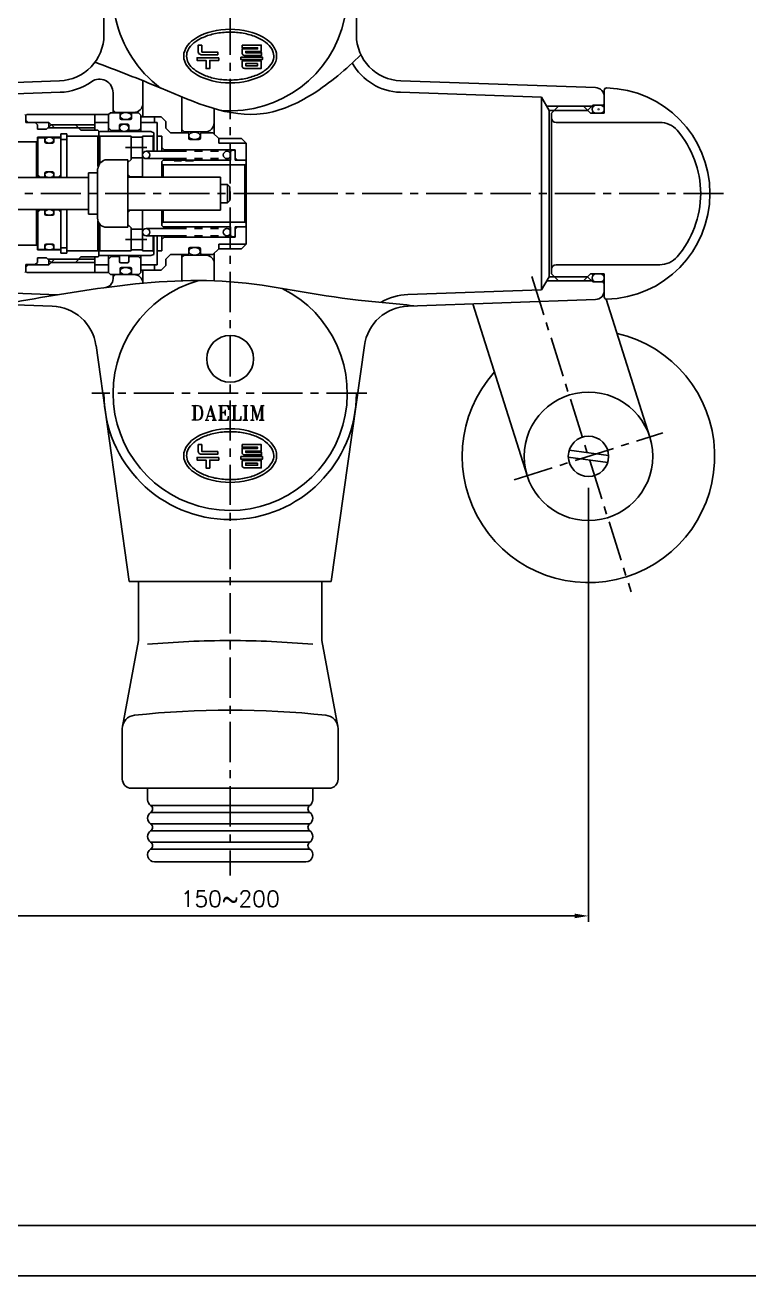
# Model space of a CAD drawing. Extents: x 7099 to 7693, y -10746 to -10326.
# Drawn here: x 7234.2 to 7391.9, y -10745.9 to -10473.5 of the extents above; entities that cross this region are included whole.
import ezdxf
from ezdxf.enums import TextEntityAlignment as Align

# ---------------------------------------------------------------- set-up
doc = ezdxf.new("R2010")
doc.units = 0
doc.header["$LTSCALE"] = 7
doc.header["$MEASUREMENT"] = 0
for name, pattern in [('CENTER', [2, 1.25, -0.25, 0.25, -0.25]), ('HIDDEN', [0.375, 0.25, -0.125]), ('PHANTOM', [2.5, 1.25, -0.25, 0.25, -0.25, 0.25, -0.25])]:
    doc.linetypes.add(name, pattern=pattern)
doc.layers.get('0').update_dxf_attribs({"color": 2, "linetype": 'CONTINUOUS'})
for name, color, linetype in [('CL', 2, 'CENTER'), ('D', 2, 'CONTINUOUS'), ('DWG', 7, 'CONTINUOUS'), ('HD', 2, 'HIDDEN'), ('PH', 3, 'PHANTOM')]:
    doc.layers.add(name, color=color, linetype=linetype)
doc.styles.add('GHS', font='romans', dxfattribs={"bigfont": 'ghs'})
doc.styles.add('ROMANT', font='romant')

msp = doc.modelspace()

# ---------------------------------------------------------------- linework, layer by layer
at = {"color": 4}
msp.add_line((7679.17, -10734.93), (7130.17, -10734.93), dxfattribs=at)
msp.add_line((7099.17, -10745.93), (7693.17, -10745.93))
at = {"layer": 'CL'}
for p, q in [((7278.87, -10429.28), (7278.87, -10658.73)), ((7260.68, -10500.23), (7256.06, -10500.23)), ((7386.35, -10510.23), (7136.22, -10510.23)), ((7260.68, -10520.23), (7256.06, -10520.23)), ((7344.56, -10528.28), (7366.22, -10596.97)), ((7308.62, -10553.73), (7248.71, -10553.73)), ((7340.7, -10572.57), (7373.13, -10562.34))]:
    msp.add_line(p, q, dxfattribs=at)
at = {"layer": 'D'}
for p, q in [((7347.85, -10491.23), (7350.37, -10491.23)), ((7356.72, -10492.13), (7349.47, -10492.13)), ((7355.87, -10491.23), (7357.62, -10491.23)), ((7245.17, -10495.23), (7249.37, -10495.23)), ((7239.17, -10495.93), (7245.87, -10495.93)), ((7239.17, -10524.53), (7245.87, -10524.53)), ((7245.17, -10525.23), (7249.37, -10525.23)), ((7356.77, -10528.33), (7349.47, -10528.33)), ((7347.85, -10529.23), (7350.37, -10529.23)), ((7355.87, -10529.23), (7357.62, -10529.23)), ((7356.92, -10574.3), (7356.92, -10668.83)), ((7203.83, -10667.53), (7353.92, -10667.53))]:
    msp.add_line(p, q, dxfattribs=at)
at = {"layer": 'D', "const_width": 0.19}
msp.add_lwpolyline([(7358.97, -10491.89, 1), (7359.28, -10491.89, 1)], format="xyb", close=True, dxfattribs=at)
at = {"layer": 'D'}
for points, knots in [([(7249.43, -10481.61), (7254.17, -10483.39), (7266.07, -10488.01), (7282.48, -10495.6), (7297.82, -10488.68), (7304.11, -10483.16), (7307.35, -10479.99)], [7.436344, 7.436344, 7.436344, 7.436344, 22.799089, 45.741978, 57.237125, 70.829368, 70.829368, 70.829368, 70.829368]), ([(7229.3, -10534.35), (7236.63, -10533.04), (7252.98, -10530.12), (7279.2, -10527.95), (7301.36, -10533.35), (7314.74, -10534.14), (7318.89, -10534.68)], [0, 0, 0, 0, 22.362886, 49.893596, 78.054922, 90.100127, 90.100127, 90.100127, 90.100127])]:
    msp.add_open_spline(points, degree=3, knots=knots, dxfattribs=at)
msp.add_solid([(7353.92, -10667.03), (7353.92, -10668.03), (7356.92, -10667.53)], dxfattribs=at)
at = {"layer": 'DWG'}
for p, q in [((7251.37, -10475.69), (7251.37, -10458.73)), ((7306.37, -10475.69), (7306.37, -10458.73)), ((7241.72, -10485.68), (7199.3, -10487.16)), ((7259.87, -10485.64), (7259.87, -10493.53)), ((7316.02, -10485.68), (7358.44, -10487.16)), ((7241.81, -10488.18), (7213.07, -10489.19)), ((7253.37, -10488.31), (7253.37, -10492.63)), ((7268.37, -10489.2), (7268.37, -10496.98)), ((7315.94, -10488.18), (7346.71, -10489.26)), ((7346.71, -10489.26), (7346.71, -10510.23)), ((7348.37, -10492.13), (7346.71, -10489.26)), ((7360.37, -10487.74), (7360.37, -10492.73)), ((7360.37, -10492.73), (7360.37, -10489.16)), ((7234.17, -10493.03), (7234.37, -10493.23)), ((7234.37, -10493.23), (7234.57, -10493.03)), ((7234.57, -10493.03), (7252.37, -10493.03)), ((7236.06, -10493.03), (7234.57, -10493.03)), ((7249.37, -10496.43), (7249.37, -10493.03)), ((7252.37, -10493.03), (7252.77, -10492.63)), ((7252.37, -10496.73), (7252.37, -10493.03)), ((7252.77, -10492.63), (7254.67, -10492.63)), ((7253.87, -10492.56), (7253.37, -10492.06)), ((7253.87, -10492.56), (7257.87, -10492.56)), ((7253.87, -10492.58), (7253.87, -10492.63)), ((7254.87, -10492.83), (7254.67, -10492.63)), ((7254.87, -10492.83), (7254.87, -10493.83)), ((7257.37, -10492.83), (7257.57, -10492.63)), ((7257.37, -10492.83), (7257.37, -10493.83)), ((7257.57, -10492.63), (7258.87, -10492.63)), ((7259.37, -10493.13), (7258.87, -10492.63)), ((7275.37, -10491.72), (7275.37, -10497.23)), ((7348.37, -10492.13), (7348.37, -10510.23)), ((7349.47, -10492.13), (7348.37, -10492.13)), ((7349.47, -10492.13), (7348.37, -10492.13)), ((7348.87, -10492.73), (7350.37, -10491.23)), ((7348.87, -10510.23), (7348.87, -10492.73)), ((7356.72, -10492.13), (7350.26, -10492.13)), ((7350.37, -10491.23), (7355.87, -10491.23)), ((7357.37, -10492.73), (7355.87, -10491.23)), ((7357.87, -10490.98), (7356.72, -10492.13)), ((7357.37, -10492.73), (7360.37, -10492.73)), ((7357.87, -10490.98), (7357.87, -10491.35)), ((7357.87, -10490.98), (7360.07, -10490.98)), ((7357.87, -10492.37), (7357.87, -10492.73)), ((7357.87, -10492.73), (7360.37, -10492.73)), ((7360.37, -10490.68), (7360.07, -10490.98)), ((7360.07, -10490.98), (7360.07, -10491.2)), ((7360.07, -10492.52), (7360.07, -10492.73)), ((7234.37, -10493.23), (7234.37, -10494.76)), ((7234.37, -10493.23), (7234.37, -10494.36)), ((7234.87, -10494.73), (7234.37, -10494.23)), ((7236.37, -10494.76), (7234.37, -10494.76)), ((7234.87, -10494.73), (7234.87, -10494.76)), ((7234.87, -10494.73), (7239.37, -10494.73)), ((7236.87, -10495.26), (7236.37, -10494.76)), ((7236.87, -10495.26), (7236.87, -10496.23)), ((7238.87, -10496.23), (7239.87, -10495.23)), ((7239.37, -10494.73), (7239.37, -10495.73)), ((7239.37, -10494.73), (7240.57, -10495.93)), ((7239.87, -10495.23), (7245.17, -10495.23)), ((7246.37, -10496.43), (7245.17, -10495.23)), ((7249.37, -10494.73), (7252.37, -10494.73)), ((7254.77, -10495.43), (7254.77, -10496.73)), ((7255.07, -10495.13), (7256.47, -10495.13)), ((7255.17, -10494.13), (7256.12, -10494.13)), ((7257.07, -10494.13), (7256.12, -10494.13)), ((7256.77, -10495.43), (7256.77, -10496.73)), ((7259.37, -10496.73), (7259.37, -10493.13)), ((7259.37, -10493.53), (7263.87, -10493.53)), ((7259.37, -10494.73), (7262.97, -10494.73)), ((7262.37, -10494.73), (7262.37, -10493.53)), ((7262.97, -10501.03), (7262.97, -10494.73)), ((7264.87, -10494.53), (7263.87, -10493.53)), ((7264.87, -10495.98), (7264.87, -10494.53)), ((7349.87, -10494.73), (7372.45, -10494.73)), ((7238.87, -10496.23), (7236.87, -10496.23)), ((7236.87, -10506.73), (7236.87, -10497.98)), ((7241.77, -10497.98), (7236.87, -10497.98)), ((7236.97, -10498.28), (7237.17, -10498.08)), ((7236.97, -10506.73), (7236.97, -10498.28)), ((7237.17, -10498.08), (7238.27, -10498.08)), ((7238.27, -10498.08), (7238.47, -10498.28)), ((7238.47, -10498.93), (7238.47, -10498.28)), ((7240.47, -10498.28), (7240.67, -10498.08)), ((7240.47, -10498.93), (7240.47, -10498.28)), ((7240.67, -10498.08), (7241.77, -10498.08)), ((7241.97, -10497.78), (7241.77, -10497.98)), ((7241.77, -10497.98), (7241.77, -10498.08)), ((7241.77, -10498.08), (7241.97, -10498.28)), ((7243.32, -10497.23), (7241.97, -10497.23)), ((7241.97, -10497.23), (7241.97, -10506.73)), ((7243.32, -10498.43), (7241.97, -10498.43)), ((7243.32, -10497.73), (7243.32, -10497.23)), ((7243.32, -10497.63), (7243.32, -10506.73)), ((7250.07, -10497.73), (7243.32, -10497.73)), ((7245.87, -10495.93), (7249.37, -10495.93)), ((7246.37, -10496.43), (7250.07, -10496.43)), ((7250.27, -10496.63), (7250.07, -10496.43)), ((7250.07, -10497.73), (7250.27, -10497.53)), ((7250.07, -10497.73), (7250.07, -10504.26)), ((7250.27, -10503.83), (7250.27, -10496.63)), ((7250.47, -10496.73), (7250.27, -10496.93)), ((7250.47, -10497.73), (7250.27, -10497.53)), ((7250.47, -10496.73), (7261.59, -10496.73)), ((7250.47, -10497.73), (7257.27, -10497.73)), ((7250.47, -10497.73), (7250.47, -10503.56)), ((7252.37, -10495.93), (7252.97, -10496.53)), ((7252.97, -10496.53), (7252.97, -10496.73)), ((7252.97, -10496.53), (7254.57, -10496.53)), ((7254.77, -10496.33), (7254.57, -10496.53)), ((7256.77, -10496.33), (7256.97, -10496.53)), ((7256.97, -10496.53), (7258.87, -10496.53)), ((7257.27, -10497.73), (7257.27, -10502.78)), ((7259.77, -10497.98), (7257.27, -10497.98)), ((7259.37, -10496.03), (7258.87, -10496.53)), ((7258.87, -10496.53), (7258.87, -10496.73)), ((7259.77, -10497.73), (7262.07, -10497.73)), ((7259.77, -10497.73), (7259.77, -10506.63)), ((7262.27, -10496.98), (7261.59, -10496.73)), ((7262.07, -10497.73), (7262.27, -10497.53)), ((7262.07, -10501.03), (7262.07, -10497.73)), ((7262.27, -10501.03), (7262.27, -10496.98)), ((7262.97, -10497.73), (7263.97, -10497.73)), ((7263.97, -10497.73), (7263.97, -10501.03)), ((7264.87, -10495.98), (7265.87, -10496.98)), ((7265.87, -10496.98), (7269.67, -10496.98)), ((7268.87, -10496.81), (7268.37, -10496.31)), ((7273.37, -10496.81), (7268.87, -10496.81)), ((7268.87, -10496.83), (7268.87, -10496.98)), ((7269.87, -10497.18), (7269.67, -10496.98)), ((7269.87, -10497.18), (7269.87, -10498.18)), ((7270.17, -10498.48), (7271.12, -10498.48)), ((7272.07, -10498.48), (7271.12, -10498.48)), ((7272.37, -10497.18), (7272.57, -10496.98)), ((7272.37, -10497.18), (7272.37, -10498.18)), ((7272.57, -10496.98), (7275.12, -10496.98)), ((7276.37, -10498.23), (7275.12, -10496.98)), ((7276.37, -10498.23), (7276.37, -10499.23)), ((7236.67, -10498.93), (7223.37, -10498.93)), ((7236.67, -10498.93), (7236.87, -10498.73)), ((7236.67, -10498.93), (7236.67, -10506.73)), ((7238.77, -10499.23), (7240.17, -10499.23)), ((7264.47, -10500.73), (7263.97, -10500.23)), ((7264.47, -10500.73), (7264.47, -10501.03)), ((7264.47, -10500.73), (7279.97, -10500.73)), ((7276.37, -10499.23), (7282.37, -10499.23)), ((7279.27, -10500.78), (7278.97, -10501.08)), ((7278.97, -10502.98), (7278.97, -10501.08)), ((7279.27, -10500.78), (7279.67, -10500.78)), ((7279.97, -10501.08), (7279.67, -10500.78)), ((7279.97, -10502.98), (7279.97, -10500.73)), ((7282.37, -10499.23), (7282.37, -10510.23)), ((7256.57, -10502.88), (7251.97, -10502.88)), ((7257.27, -10502.78), (7256.57, -10503.48)), ((7256.57, -10502.88), (7256.57, -10510.23)), ((7256.57, -10503.48), (7256.57, -10510.23)), ((7259.77, -10502.48), (7257.27, -10502.48)), ((7263.97, -10503.28), (7264.27, -10502.98)), ((7263.97, -10503.28), (7263.97, -10506.63)), ((7264.27, -10503.98), (7263.97, -10503.68)), ((7264.27, -10502.98), (7278.97, -10502.98)), ((7280.47, -10502.98), (7279.97, -10502.48)), ((7279.97, -10502.98), (7282.37, -10502.98)), ((7282.37, -10503.28), (7282.07, -10502.98)), ((7282.37, -10503.68), (7282.07, -10503.98)), ((7236.97, -10506.18), (7237.47, -10506.68)), ((7237.47, -10506.68), (7238.27, -10506.68)), ((7237.47, -10506.73), (7237.47, -10506.68)), ((7238.47, -10506.48), (7238.27, -10506.68)), ((7238.27, -10506.73), (7238.27, -10506.68)), ((7238.47, -10506.48), (7238.47, -10505.83)), ((7238.77, -10505.53), (7240.17, -10505.53)), ((7240.47, -10506.48), (7240.47, -10505.83)), ((7240.47, -10506.48), (7240.67, -10506.68)), ((7240.67, -10506.68), (7241.47, -10506.68)), ((7240.67, -10506.73), (7240.67, -10506.68)), ((7241.47, -10506.68), (7241.97, -10506.18)), ((7241.47, -10506.73), (7241.47, -10506.68)), ((7247.97, -10505.73), (7249.97, -10505.73)), ((7247.97, -10506.73), (7247.97, -10505.73)), ((7249.97, -10505.73), (7249.97, -10504.88)), ((7249.97, -10505.73), (7249.97, -10510.23)), ((7257.07, -10506.58), (7256.57, -10506.08)), ((7276.77, -10506.63), (7256.57, -10506.63)), ((7259.57, -10506.58), (7257.07, -10506.58)), ((7257.07, -10506.58), (7257.07, -10506.63)), ((7259.57, -10506.58), (7259.77, -10506.38)), ((7259.57, -10506.58), (7259.57, -10506.63)), ((7264.27, -10503.98), (7264.27, -10506.63)), ((7264.27, -10503.98), (7282.07, -10503.98)), ((7276.77, -10508.23), (7276.77, -10506.63)), ((7282.07, -10503.98), (7282.07, -10510.23)), ((7231.77, -10506.73), (7247.97, -10506.73)), ((7247.97, -10506.73), (7247.97, -10510.23)), ((7276.77, -10507.93), (7276.77, -10506.73)), ((7276.77, -10510.23), (7276.77, -10507.93)), ((7278.27, -10508.23), (7276.77, -10508.23)), ((7276.77, -10508.23), (7276.77, -10510.23)), ((7278.27, -10508.23), (7278.27, -10510.23)), ((7278.77, -10508.73), (7278.27, -10508.23)), ((7278.77, -10510.23), (7278.77, -10508.73)), ((7247.97, -10513.73), (7247.97, -10510.23)), ((7249.97, -10514.73), (7249.97, -10510.23)), ((7256.57, -10516.98), (7256.57, -10510.23)), ((7256.57, -10517.58), (7256.57, -10510.23)), ((7276.77, -10510.23), (7276.77, -10512.53)), ((7276.77, -10512.23), (7276.77, -10510.23)), ((7278.27, -10512.23), (7278.27, -10510.23)), ((7278.77, -10511.73), (7278.27, -10512.23)), ((7278.77, -10510.23), (7278.77, -10511.73)), ((7282.07, -10516.48), (7282.07, -10510.23)), ((7282.37, -10521.23), (7282.37, -10510.23)), ((7346.71, -10510.23), (7346.71, -10531.21)), ((7348.37, -10510.23), (7348.37, -10528.33)), ((7348.87, -10510.23), (7348.87, -10527.73)), ((7231.77, -10513.73), (7247.97, -10513.73)), ((7236.67, -10521.48), (7236.67, -10513.73)), ((7236.87, -10513.73), (7236.87, -10522.48)), ((7236.97, -10513.73), (7236.97, -10522.18)), ((7236.97, -10514.28), (7237.47, -10513.78)), ((7237.47, -10513.73), (7237.47, -10513.78)), ((7237.47, -10513.78), (7238.27, -10513.78)), ((7238.27, -10513.73), (7238.27, -10513.78)), ((7238.47, -10513.98), (7238.27, -10513.78)), ((7238.47, -10513.98), (7238.47, -10514.63)), ((7240.47, -10513.98), (7240.67, -10513.78)), ((7240.47, -10513.98), (7240.47, -10514.63)), ((7240.67, -10513.73), (7240.67, -10513.78)), ((7240.67, -10513.78), (7241.47, -10513.78)), ((7241.47, -10513.73), (7241.47, -10513.78)), ((7241.47, -10513.78), (7241.97, -10514.28)), ((7241.97, -10523.23), (7241.97, -10513.73)), ((7243.32, -10522.83), (7243.32, -10513.73)), ((7247.97, -10513.73), (7247.97, -10514.73)), ((7247.97, -10514.73), (7249.97, -10514.73)), ((7249.97, -10514.73), (7249.97, -10515.58)), ((7276.77, -10513.83), (7256.57, -10513.83)), ((7257.07, -10513.88), (7256.57, -10514.38)), ((7259.57, -10513.88), (7257.07, -10513.88)), ((7257.17, -10513.88), (7257.17, -10513.83)), ((7259.57, -10513.88), (7259.57, -10513.83)), ((7259.57, -10513.88), (7259.77, -10514.08)), ((7259.77, -10522.73), (7259.77, -10513.83)), ((7263.97, -10517.18), (7263.97, -10513.83)), ((7264.27, -10516.48), (7264.27, -10513.83)), ((7278.27, -10512.23), (7276.77, -10512.23)), ((7276.77, -10512.23), (7276.77, -10513.83)), ((7276.77, -10512.53), (7276.77, -10513.73)), ((7238.77, -10514.93), (7240.17, -10514.93)), ((7250.07, -10522.73), (7250.07, -10516.21)), ((7250.27, -10516.64), (7250.27, -10523.83)), ((7250.47, -10522.73), (7250.47, -10516.9)), ((7256.57, -10517.58), (7251.97, -10517.58)), ((7257.27, -10517.68), (7256.57, -10516.98)), ((7264.27, -10516.48), (7263.97, -10516.78)), ((7263.97, -10517.18), (7264.27, -10517.48)), ((7264.27, -10516.48), (7282.07, -10516.48)), ((7264.27, -10517.48), (7278.97, -10517.48)), ((7278.97, -10517.48), (7278.97, -10519.38)), ((7279.97, -10517.48), (7279.97, -10519.73)), ((7280.47, -10517.48), (7279.97, -10517.98)), ((7279.97, -10517.48), (7282.37, -10517.48)), ((7282.37, -10516.78), (7282.07, -10516.48)), ((7282.37, -10517.18), (7282.07, -10517.48)), ((7257.27, -10522.73), (7257.27, -10517.68)), ((7259.77, -10517.98), (7257.27, -10517.98)), ((7262.07, -10519.43), (7262.07, -10522.73)), ((7262.27, -10519.43), (7262.27, -10523.48)), ((7262.97, -10519.43), (7262.97, -10525.73)), ((7263.97, -10522.73), (7263.97, -10519.43)), ((7264.47, -10519.73), (7263.97, -10520.23)), ((7264.47, -10519.73), (7264.47, -10519.43)), ((7264.47, -10519.73), (7279.97, -10519.73)), ((7279.27, -10519.68), (7278.97, -10519.38)), ((7279.27, -10519.68), (7279.67, -10519.68)), ((7279.97, -10519.38), (7279.67, -10519.68)), ((7236.67, -10521.48), (7223.37, -10521.48)), ((7236.67, -10521.48), (7236.87, -10521.68)), ((7241.77, -10522.48), (7236.87, -10522.48)), ((7236.97, -10522.18), (7237.17, -10522.38)), ((7237.17, -10522.38), (7238.27, -10522.38)), ((7238.27, -10522.38), (7238.47, -10522.18)), ((7238.47, -10521.53), (7238.47, -10522.18)), ((7238.77, -10521.23), (7240.17, -10521.23)), ((7240.47, -10521.53), (7240.47, -10522.18)), ((7240.47, -10522.18), (7240.67, -10522.38)), ((7240.67, -10522.38), (7241.77, -10522.38)), ((7241.77, -10522.38), (7241.97, -10522.18)), ((7241.77, -10522.48), (7241.77, -10522.38)), ((7241.97, -10522.68), (7241.77, -10522.48)), ((7243.32, -10522.03), (7241.97, -10522.03)), ((7250.07, -10522.73), (7243.32, -10522.73)), ((7243.32, -10522.73), (7243.32, -10523.23)), ((7250.07, -10522.73), (7250.27, -10522.93)), ((7250.47, -10522.73), (7250.27, -10522.93)), ((7250.47, -10522.73), (7257.27, -10522.73)), ((7259.77, -10522.48), (7257.27, -10522.48)), ((7259.77, -10522.73), (7262.07, -10522.73)), ((7262.07, -10522.73), (7262.27, -10522.93)), ((7262.97, -10522.73), (7263.97, -10522.73)), ((7269.87, -10523.28), (7269.87, -10522.28)), ((7270.17, -10521.98), (7271.12, -10521.98)), ((7272.07, -10521.98), (7271.12, -10521.98)), ((7272.37, -10523.28), (7272.37, -10522.28)), ((7276.37, -10522.23), (7275.12, -10523.48)), ((7276.37, -10522.23), (7276.37, -10521.23)), ((7276.37, -10521.23), (7282.37, -10521.23)), ((7234.37, -10527.23), (7234.37, -10525.71)), ((7236.37, -10525.71), (7234.37, -10525.71)), ((7234.87, -10525.73), (7234.37, -10526.23)), ((7234.87, -10525.73), (7234.87, -10525.71)), ((7234.87, -10525.73), (7239.37, -10525.73)), ((7236.87, -10525.21), (7236.37, -10525.71)), ((7238.87, -10524.23), (7236.87, -10524.23)), ((7236.87, -10525.21), (7236.87, -10524.23)), ((7238.87, -10524.23), (7239.87, -10525.23)), ((7239.37, -10525.73), (7240.57, -10524.53)), ((7239.37, -10525.73), (7239.37, -10524.73)), ((7239.87, -10525.23), (7245.17, -10525.23)), ((7243.32, -10523.23), (7241.97, -10523.23)), ((7246.37, -10524.03), (7245.17, -10525.23)), ((7245.87, -10524.53), (7249.37, -10524.53)), ((7246.37, -10524.03), (7250.07, -10524.03)), ((7249.37, -10524.03), (7249.37, -10527.43)), ((7249.37, -10525.73), (7252.37, -10525.73)), ((7250.27, -10523.83), (7250.07, -10524.03)), ((7250.47, -10523.73), (7250.27, -10523.53)), ((7250.47, -10523.73), (7261.59, -10523.73)), ((7252.37, -10523.73), (7252.37, -10527.43)), ((7252.37, -10524.53), (7252.97, -10523.93)), ((7252.97, -10523.93), (7252.97, -10523.73)), ((7252.97, -10523.93), (7254.57, -10523.93)), ((7254.77, -10524.13), (7254.57, -10523.93)), ((7254.77, -10525.03), (7254.77, -10523.73)), ((7255.07, -10525.33), (7256.47, -10525.33)), ((7256.77, -10525.03), (7256.77, -10523.73)), ((7256.77, -10524.13), (7256.97, -10523.93)), ((7256.97, -10523.93), (7258.87, -10523.93)), ((7258.87, -10523.93), (7258.87, -10523.73)), ((7258.87, -10523.93), (7259.37, -10524.43)), ((7259.37, -10523.73), (7259.37, -10527.43)), ((7259.37, -10525.73), (7262.97, -10525.73)), ((7262.27, -10523.48), (7261.59, -10523.73)), ((7262.37, -10525.73), (7262.37, -10526.93)), ((7264.87, -10524.48), (7265.87, -10523.48)), ((7264.87, -10524.48), (7264.87, -10525.93)), ((7265.87, -10523.48), (7269.67, -10523.48)), ((7268.37, -10529.22), (7268.37, -10523.48)), ((7268.87, -10523.61), (7268.37, -10524.11)), ((7268.87, -10523.63), (7268.87, -10523.48)), ((7273.47, -10523.61), (7268.87, -10523.61)), ((7269.87, -10523.28), (7269.67, -10523.48)), ((7272.37, -10523.28), (7272.57, -10523.48)), ((7272.57, -10523.48), (7275.12, -10523.48)), ((7275.37, -10529.23), (7275.37, -10523.23)), ((7349.87, -10525.73), (7372.45, -10525.73)), ((7234.17, -10527.43), (7234.37, -10527.23)), ((7234.37, -10527.23), (7234.57, -10527.43)), ((7234.57, -10527.43), (7252.37, -10527.43)), ((7236.06, -10527.43), (7234.57, -10527.43)), ((7252.37, -10527.43), (7252.77, -10527.83)), ((7252.77, -10527.83), (7254.67, -10527.83)), ((7253.37, -10528.73), (7253.37, -10527.83)), ((7253.87, -10527.86), (7253.37, -10528.36)), ((7253.87, -10527.88), (7253.87, -10527.83)), ((7253.87, -10527.86), (7257.87, -10527.86)), ((7254.87, -10527.63), (7254.67, -10527.83)), ((7254.87, -10527.63), (7254.87, -10526.63)), ((7255.17, -10526.33), (7256.12, -10526.33)), ((7257.07, -10526.33), (7256.12, -10526.33)), ((7257.37, -10527.63), (7257.37, -10526.63)), ((7257.37, -10527.63), (7257.57, -10527.83)), ((7257.57, -10527.83), (7258.97, -10527.83)), ((7258.97, -10527.83), (7259.37, -10527.43)), ((7259.37, -10526.93), (7263.87, -10526.93)), ((7259.87, -10529.75), (7259.87, -10526.93)), ((7264.87, -10525.93), (7263.87, -10526.93)), ((7348.37, -10528.33), (7346.71, -10531.21)), ((7349.47, -10528.33), (7348.37, -10528.33)), ((7348.87, -10527.73), (7350.37, -10529.23)), ((7357.37, -10527.73), (7355.87, -10529.23)), ((7357.87, -10529.48), (7356.72, -10528.33)), ((7357.37, -10527.73), (7360.37, -10527.73)), ((7357.87, -10527.73), (7360.37, -10527.73)), ((7357.87, -10528.1), (7357.87, -10527.73)), ((7360.07, -10527.95), (7360.07, -10527.73)), ((7360.37, -10527.73), (7360.37, -10531.27)), ((7360.37, -10532.73), (7360.37, -10527.73)), ((7360.37, -10532.73), (7360.37, -10527.73)), ((7317.58, -10532.22), (7346.71, -10531.21)), ((7350.37, -10529.23), (7355.87, -10529.23)), ((7357.87, -10529.48), (7357.87, -10529.12)), ((7357.87, -10529.48), (7360.07, -10529.48)), ((7360.07, -10529.48), (7360.07, -10529.27)), ((7360.07, -10529.48), (7360.37, -10529.78)), ((7240.08, -10534.72), (7199.3, -10533.3)), ((7241.27, -10532.26), (7213.07, -10531.28)), ((7317.66, -10534.72), (7358.44, -10533.3)), ((7360.8, -10533.22), (7370.27, -10563.25)), ((7331.76, -10534.23), (7343.56, -10571.66)), ((7256.87, -10594.73), (7249.64, -10543.32)), ((7300.87, -10594.73), (7308.11, -10543.32)), ((7352.72, -10566.14), (7361.31, -10567.28)), ((7352.52, -10567.63), (7361.12, -10568.77)), ((7300.87, -10594.73), (7256.87, -10594.73)), ((7258.87, -10594.73), (7258.87, -10607.57)), ((7298.87, -10594.73), (7298.87, -10607.57)), ((7258.87, -10607.57), (7255.42, -10626.26)), ((7298.87, -10607.57), (7302.32, -10626.26)), ((7255.37, -10626.8), (7255.37, -10637.73)), ((7302.37, -10626.8), (7302.37, -10637.73)), ((7300.37, -10639.73), (7257.37, -10639.73)), ((7260.87, -10639.73), (7261.97, -10639.73)), ((7260.87, -10639.73), (7260.87, -10642.23)), ((7261.97, -10639.73), (7295.77, -10639.73)), ((7295.77, -10639.73), (7296.87, -10639.73)), ((7296.87, -10642.23), (7296.87, -10639.73)), ((7261.54, -10643.48), (7296.2, -10643.48)), ((7261.54, -10644.98), (7296.2, -10644.98)), ((7261.54, -10647.48), (7296.2, -10647.48)), ((7261.54, -10648.98), (7296.2, -10648.98)), ((7261.54, -10651.48), (7296.2, -10651.48)), ((7261.54, -10652.98), (7296.2, -10652.98)), ((7262.37, -10655.73), (7269.37, -10655.73)), ((7269.37, -10655.73), (7288.37, -10655.73)), ((7288.37, -10655.73), (7295.37, -10655.73))]:
    msp.add_line(p, q, dxfattribs=at)
for points in [[(7272.72, -10477.9), (7271.92, -10477.9), (7271.92, -10479.4), (7271.94, -10479.56), (7272, -10479.7), (7272.1, -10479.82), (7272.23, -10479.91), (7272.39, -10479.97), (7272.58, -10479.99), (7276.15, -10479.99), (7276.15, -10479.42), (7272.72, -10479.42)], [(7281.47, -10477.9), (7281.47, -10478.47), (7284.83, -10478.47), (7284.83, -10478.72), (7281.47, -10478.72), (7281.47, -10479.58), (7281.49, -10479.76), (7281.55, -10479.9), (7281.64, -10480.01), (7281.78, -10480.09), (7281.96, -10480.14), (7282.17, -10480.15), (7285.72, -10480.15), (7285.72, -10479.58), (7282.27, -10479.58), (7282.27, -10479.29), (7285.64, -10479.29), (7285.64, -10477.9)], [(7276.37, -10480.67), (7271.67, -10480.67), (7271.67, -10481.25), (7273.61, -10481.25), (7273.61, -10483.02), (7274.41, -10483.02), (7274.41, -10481.25), (7276.37, -10481.25)], [(7281.21, -10480.5), (7281.21, -10481.07), (7285.9, -10481.07), (7285.9, -10480.5)], [(7281.47, -10481.34), (7281.47, -10482.43), (7281.49, -10482.58), (7281.54, -10482.72), (7281.63, -10482.83), (7281.75, -10482.91), (7281.88, -10482.95), (7282.03, -10482.97), (7285.64, -10482.97), (7285.64, -10481.34)], [(7284.83, -10481.91), (7284.83, -10482.39), (7282.27, -10482.39), (7282.27, -10481.91)], [(7272.72, -10564.9), (7271.92, -10564.9), (7271.92, -10566.4), (7271.94, -10566.56), (7272, -10566.7), (7272.1, -10566.82), (7272.23, -10566.91), (7272.39, -10566.97), (7272.58, -10566.99), (7276.15, -10566.99), (7276.15, -10566.42), (7272.72, -10566.42)], [(7281.47, -10564.9), (7281.47, -10565.47), (7284.83, -10565.47), (7284.83, -10565.72), (7281.47, -10565.72), (7281.47, -10566.58), (7281.49, -10566.76), (7281.55, -10566.9), (7281.64, -10567.01), (7281.78, -10567.09), (7281.96, -10567.14), (7282.17, -10567.15), (7285.72, -10567.15), (7285.72, -10566.58), (7282.27, -10566.58), (7282.27, -10566.29), (7285.64, -10566.29), (7285.64, -10564.9)], [(7276.37, -10567.67), (7271.67, -10567.67), (7271.67, -10568.25), (7273.61, -10568.25), (7273.61, -10570.02), (7274.41, -10570.02), (7274.41, -10568.25), (7276.37, -10568.25)], [(7281.21, -10567.5), (7281.21, -10568.07), (7285.9, -10568.07), (7285.9, -10567.5)], [(7281.47, -10568.34), (7281.47, -10569.43), (7281.49, -10569.58), (7281.54, -10569.72), (7281.63, -10569.83), (7281.75, -10569.91), (7281.88, -10569.95), (7282.03, -10569.97), (7285.64, -10569.97), (7285.64, -10568.34)], [(7284.83, -10568.91), (7284.83, -10569.39), (7282.27, -10569.39), (7282.27, -10568.91)]]:
    msp.add_lwpolyline(points, close=True, dxfattribs=at)
for centre, radius in [((7260.57, -10501.83), 0.8), ((7278.17, -10501.83), 0.8), ((7260.57, -10518.63), 0.8), ((7278.17, -10518.63), 0.8), ((7278.87, -10546.23), 5.1), ((7356.92, -10567.45), 14), ((7356.92, -10567.45), 4.4)]:
    msp.add_circle(centre, radius, dxfattribs=at)
for centre, radius, start, end in [((7278.87, -10466.73), 25.5, 265.9104, 233.5675), ((7316.37, -10470.86), 10, 180, 180), ((7241.37, -10475.69), 10, 272, 0), ((7316.37, -10475.69), 10, 180, 268), ((7316.37, -10475.69), 12.5, 209.2177, 268), ((7241.37, -10475.69), 12.5, 272, 305.4959), ((7250.37, -10488.31), 3, 0, 125.4959), ((7358.37, -10489.16), 2, 0, 88), ((7360.87, -10487.74), 0.5, 88.7267, 180), ((7360.37, -10510.23), 23, 0, 88.7267), ((7257.87, -10490.56), 2, 270, 0), ((7358.58, -10491.86), 0.875, 90, 270), ((7359.5, -10491.86), 0.875, 270, 90), ((7255.07, -10495.43), 0.3, 90, 180), ((7255.17, -10493.83), 0.3, 180, 270), ((7256.47, -10495.43), 0.3, 0, 90), ((7257.07, -10493.83), 0.3, 270, 0), ((7273.37, -10494.81), 2, 270, 0), ((7349.87, -10493.73), 1, 180, 270), ((7372.45, -10499.73), 5, 41.0145, 90), ((7270.17, -10498.18), 0.3, 180, 270), ((7272.07, -10498.18), 0.3, 270, 0), ((7360.37, -10510.23), 21, 0, 41.0145), ((7238.77, -10498.93), 0.3, 180, 270), ((7240.17, -10498.93), 0.3, 270, 0), ((7252.07, -10504.88), 2, 90, 180), ((7238.77, -10505.83), 0.3, 90, 180), ((7240.17, -10505.83), 0.3, 0, 90), ((7360.37, -10510.23), 23, 271.2733, 360), ((7360.37, -10510.23), 21, 318.9855, 360), ((7238.77, -10514.63), 0.3, 180, 270), ((7240.17, -10514.63), 0.3, 270, 0), ((7251.97, -10515.58), 2, 180, 270), ((7238.77, -10521.53), 0.3, 90, 180), ((7240.17, -10521.53), 0.3, 0, 90), ((7270.17, -10522.28), 0.3, 90, 180), ((7272.07, -10522.28), 0.3, 360, 90), ((7255.07, -10525.03), 0.3, 180, 270), ((7256.47, -10525.03), 0.3, 270, 0), ((7273.47, -10525.61), 2, 17.937, 90), ((7349.87, -10526.73), 1, 90, 180), ((7372.45, -10520.73), 5, 270, 318.9855), ((7255.17, -10526.63), 0.3, 90, 180), ((7257.07, -10526.63), 0.3, 360, 90), ((7257.87, -10529.86), 2, 3.0491, 90), ((7358.58, -10528.61), 0.875, 90, 270), ((7359.5, -10528.61), 0.875, 270, 90), ((7251.37, -10528.73), 2, 270, 0), ((7278.87, -10553.73), 25.5, 105.5691, 63.6964), ((7318.01, -10544.72), 12.5, 92, 120.1731), ((7358.37, -10531.3), 2, 272, 0), ((7360.87, -10532.73), 0.5, 180, 271.2733), ((7360.87, -10532.73), 0.5, 180, 271.2733), ((7239.73, -10544.72), 10, 8.0122, 88), ((7318.01, -10544.72), 10, 92, 171.9878), ((7356.92, -10567.45), 27.5, 287.5, 76.8967), ((7356.92, -10567.45), 27.5, 138.1033, 287.5), ((7278.87, -10553.73), 27.5, 180, 0), ((7278.87, -10807.57), 200, 90, 95.1732), ((7278.87, -10807.57), 200, 84.8268, 90), ((7258.37, -10626.8), 3, 95.9731, 180), ((7278.87, -10822.73), 200, 84.0269, 95.9731), ((7299.37, -10626.8), 3, 0, 84.0269), ((7257.37, -10637.73), 2, 180, 270), ((7300.37, -10637.73), 2, 270, 0), ((7262.37, -10642.23), 1.5, 180, 236.4427), ((7295.37, -10642.23), 1.5, 303.5573, 0), ((7262.37, -10646.23), 1.5, 123.5573, 236.4427), ((7261.05, -10644.23), 0.9, 303.5573, 56.4427), ((7296.7, -10644.23), 0.9, 123.5573, 236.4427), ((7295.37, -10646.23), 1.5, 303.5573, 56.4427), ((7261.05, -10648.23), 0.9, 303.5573, 56.4427), ((7296.7, -10648.23), 0.9, 123.5573, 236.4427), ((7262.37, -10650.23), 1.5, 123.5573, 236.4427), ((7295.37, -10650.23), 1.5, 303.5573, 56.4427), ((7262.37, -10654.23), 1.5, 123.5573, 270), ((7261.05, -10652.23), 0.9, 303.5573, 56.4427), ((7295.37, -10654.23), 1.5, 270, 56.4427), ((7296.7, -10652.23), 0.9, 123.5573, 236.4427)]:
    msp.add_arc(centre, radius, start, end, dxfattribs=at)
for centre, major_axis, ratio in [((7278.87, -10480.29), (-10.12, 0), 0.576923), ((7256.12, -10493.36), (1.25, 0), 0.62), ((7271.12, -10497.66), (1.25, 0), 0.66), ((7239.47, -10514.33), (1, 0), 0.6), ((7239.47, -10521.86), (-1, 0), 0.625), ((7256.12, -10527.11), (-1.25, 0), 0.62), ((7278.87, -10567.29), (-10.12, 0), 0.576923)]:
    msp.add_ellipse(centre, major_axis=major_axis, ratio=ratio, dxfattribs=at)
at = {"layer": 'DWG', "extrusion": (0, 0, -1)}
for centre, major_axis, ratio in [((7255.77, -10495.93), (1, 0), 0.8), ((7239.47, -10498.61), (-1, 0), 0.625), ((7239.47, -10506.13), (1, 0), 0.6), ((7271.12, -10522.81), (1.25, 0), 0.66)]:
    msp.add_ellipse(centre, major_axis=major_axis, ratio=ratio, dxfattribs=at)
at = {"layer": 'DWG'}
for points in [[(7269.37, -10480.29), (7269.37, -10480.79), (7269.51, -10481.3), (7270.07, -10482.3), (7270.51, -10482.79), (7271.66, -10483.7), (7272.37, -10484.11), (7274.01, -10484.8), (7274.93, -10485.06), (7276.88, -10485.42), (7277.9, -10485.51), (7279.96, -10485.51), (7280.98, -10485.41), (7282.92, -10485.04), (7283.84, -10484.76), (7285.46, -10484.07), (7286.16, -10483.65), (7287.29, -10482.74), (7287.71, -10482.24), (7288.26, -10481.24), (7288.38, -10480.74), (7288.36, -10479.74), (7288.22, -10479.23), (7287.63, -10478.23), (7287.18, -10477.74), (7286.01, -10476.84), (7285.29, -10476.43), (7283.64, -10475.76), (7282.71, -10475.5), (7280.76, -10475.15), (7279.73, -10475.07), (7277.67, -10475.09), (7276.65, -10475.19), (7274.72, -10475.58), (7273.81, -10475.86), (7272.21, -10476.56), (7271.51, -10476.98), (7270.4, -10477.9), (7269.99, -10478.4), (7269.49, -10479.37), (7269.37, -10479.83), (7269.37, -10480.29)], [(7269.37, -10567.29), (7269.37, -10567.79), (7269.51, -10568.3), (7270.07, -10569.3), (7270.51, -10569.79), (7271.66, -10570.7), (7272.37, -10571.11), (7274.01, -10571.8), (7274.93, -10572.06), (7276.88, -10572.42), (7277.9, -10572.51), (7279.96, -10572.51), (7280.98, -10572.41), (7282.92, -10572.04), (7283.84, -10571.76), (7285.46, -10571.07), (7286.16, -10570.65), (7287.29, -10569.74), (7287.71, -10569.24), (7288.26, -10568.24), (7288.38, -10567.74), (7288.36, -10566.74), (7288.22, -10566.23), (7287.63, -10565.23), (7287.18, -10564.74), (7286.01, -10563.84), (7285.29, -10563.43), (7283.64, -10562.76), (7282.71, -10562.5), (7280.76, -10562.15), (7279.73, -10562.07), (7277.67, -10562.09), (7276.65, -10562.19), (7274.72, -10562.58), (7273.81, -10562.86), (7272.21, -10563.56), (7271.51, -10563.98), (7270.4, -10564.9), (7269.99, -10565.4), (7269.49, -10566.37), (7269.37, -10566.83), (7269.37, -10567.29)]]:
    msp.add_open_spline(points, degree=3, knots=[0, 0, 0, 0, 0.315336, 0.315336, 0.630673, 0.630673, 0.946009, 0.946009, 1.261346, 1.261346, 1.576682, 1.576682, 1.892019, 1.892019, 2.207355, 2.207355, 2.522692, 2.522692, 2.838028, 2.838028, 3.153365, 3.153365, 3.468701, 3.468701, 3.784038, 3.784038, 4.099374, 4.099374, 4.414711, 4.414711, 4.730047, 4.730047, 5.045384, 5.045384, 5.36072, 5.36072, 5.676057, 5.676057, 5.991393, 5.991393, 6.283185, 6.283185, 6.283185, 6.283185], dxfattribs=at)
at = {"layer": 'HD'}
msp.add_line((7270.87, -10503.13), (7266.68, -10503.13), dxfattribs=at)
at = {"layer": 'PH'}
for p, q in [((7276.37, -10498.23), (7281.37, -10498.23)), ((7281.37, -10498.23), (7282.37, -10499.23)), ((7260.57, -10501.03), (7278.17, -10501.03)), ((7260.57, -10502.63), (7278.17, -10502.63)), ((7260.57, -10517.83), (7278.17, -10517.83)), ((7260.57, -10519.43), (7278.17, -10519.43)), ((7276.37, -10522.23), (7281.37, -10522.23)), ((7281.37, -10522.23), (7282.37, -10521.23))]:
    msp.add_line(p, q, dxfattribs=at)

# ---------------------------------------------------------------- texts
at = {"layer": 'D', "insert": (7278.87, -10663.8), "char_height": 3.5, "attachment_point": 5, "style": 'GHS'}
msp.add_mtext('150~200', dxfattribs=at)
at = {"layer": 'DWG', "style": 'ROMANT'}
msp.add_text('DAELIM', height=3.2, dxfattribs=at).set_placement((7278.42, -10558), align=Align.MIDDLE)

doc.saveas('drawing.dxf')
